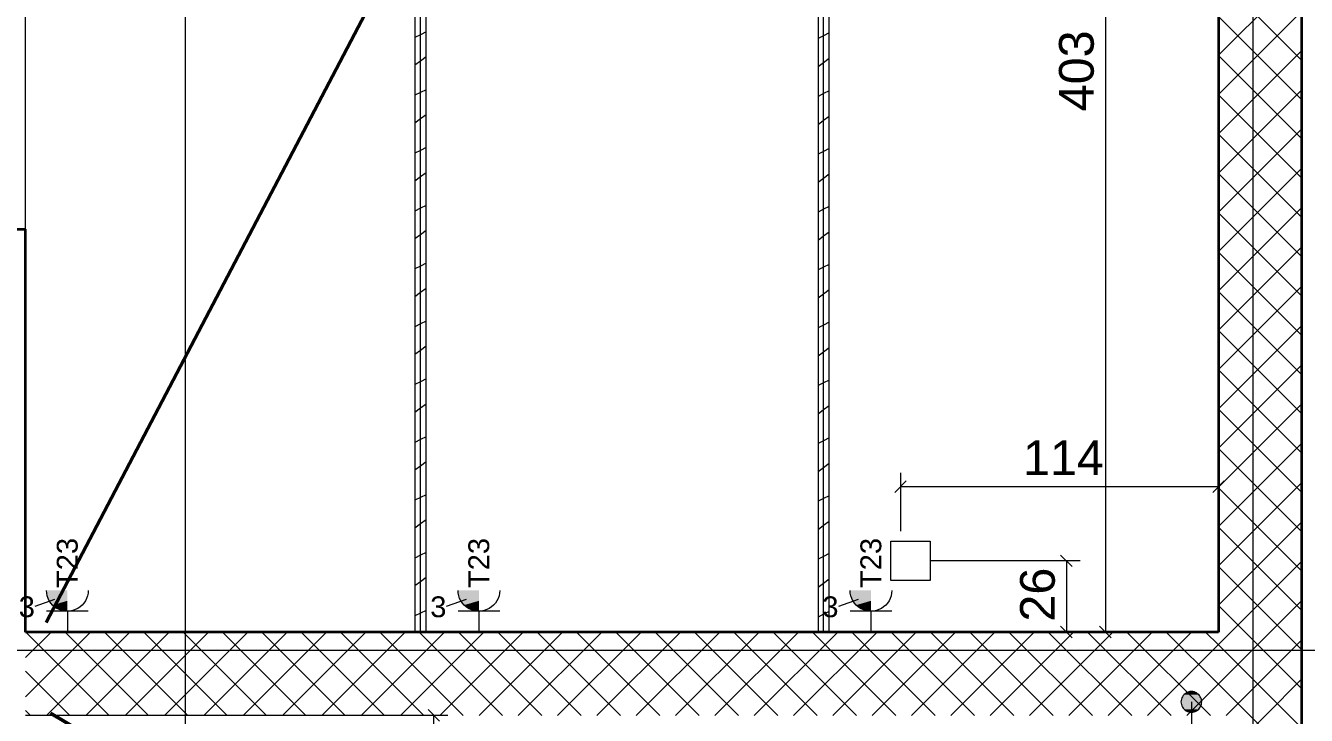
# Model space of a CAD drawing. Extents: x -1132 to 613, y -179 to 712.
# Drawn here: x -708.3 to -616.2, y 397.9 to 447.5 of the extents above; entities that cross this region are included whole.
import ezdxf
from ezdxf.lldxf.tags import DXFTag

# ---------------------------------------------------------------- set-up
doc = ezdxf.new("R2010")
doc.units = 0
doc.layers.get('0').update_dxf_attribs({"lineweight": 13})
for name, color, linetype, lineweight in [('A-WALL-____-MCUT', 7, 'Continuous', 35), ('A-WALL-____-PATT', 7, 'Continuous', 35), ('A-WALL-FNSH-MCUT', 7, 'Continuous', 35), ('S-GRID-____-OTLN', 7, 'Continuous', 5)]:
    doc.layers.add(name, color=color, linetype=linetype, lineweight=lineweight)
for name, color, linetype, lineweight, true_color in [('EL01_VVV_Mass', 7, 'Continuous', 13, 0xb2b200), ('EL01_WAN_Kraft', 1, 'Continuous', 13, 0xff0000), ('EL01_WAN_Potentialausgleich', 1, 'Continuous', 13, 0xff0000), ('X_Geometrie', 3, 'Continuous', 50, 0x00ff00)]:
    doc.layers.add(name, color=color, linetype=linetype, lineweight=lineweight, true_color=true_color)
doc.styles.get("Standard").update_dxf_attribs({"font": 'arial.ttf'})
tags = doc.linetypes.add('_Rasterlinie_', pattern=[0.375, 0.2, -0.05, 0.075, -0.05]).pattern_tags.tags
tags[10:11] = [DXFTag(74, 4), DXFTag(75, 0), DXFTag(340, '0'), DXFTag(46, 1.0), DXFTag(50, 0.0), DXFTag(44, 0.0), DXFTag(45, 0.0)]
tags[8:9] = [DXFTag(74, 4), DXFTag(75, 0), DXFTag(340, '0'), DXFTag(46, 1.0), DXFTag(50, 0.0), DXFTag(44, 0.0), DXFTag(45, 0.0)]
tags[6:7] = [DXFTag(74, 4), DXFTag(75, 0), DXFTag(340, '0'), DXFTag(46, 1.0), DXFTag(50, 0.0), DXFTag(44, 0.0), DXFTag(45, 0.0)]
tags[4:5] = [DXFTag(74, 4), DXFTag(75, 0), DXFTag(340, '0'), DXFTag(46, 1.0), DXFTag(50, 0.0), DXFTag(44, 0.0), DXFTag(45, 0.0)]

# ---------------------------------------------------------------- blocks, each defined once
blk = doc.blocks.new('Referenz-A0UNPDE96I', base_point=(-1115.886, -117.372))
at = {"layer": 'A-WALL-____-MCUT', "color": 0, "linetype": 'Continuous', "ltscale": 0.35}
for p, q in [((-622.515, 474.178), (-622.515, 403.876)), ((-616.515, 339.876), (-616.515, 472.578)), ((-709.115, 432.878), (-708.315, 432.878)), ((-708.315, 403.876), (-708.315, 432.878)), ((-622.515, 403.876), (-708.315, 403.876))]:
    blk.add_line(p, q, dxfattribs=at)
at = {"layer": 'A-WALL-____-MCUT', "color": 0, "linetype": 'Continuous', "lineweight": 9, "ltscale": 0.13}
for p, q in [((-679.915, 403.876), (-679.915, 471.478)), ((-650.915, 403.876), (-650.915, 471.478))]:
    blk.add_line(p, q, dxfattribs=at)
at = {"layer": 'A-WALL-____-PATT', "color": 0, "linetype": 'Continuous', "lineweight": 9, "ltscale": 0.13}
for p, q in [((-622.515, 445.409), (-616.515, 451.409)), ((-616.515, 445.032), (-622.515, 451.032)), ((-622.515, 442.581), (-616.515, 448.581)), ((-616.515, 442.204), (-622.515, 448.204)), ((-679.915, 446.885), (-680.315, 446.685)), ((-679.515, 447.085), (-679.915, 446.885)), ((-650.915, 446.808), (-651.315, 446.608)), ((-650.515, 447.008), (-650.915, 446.808)), ((-679.915, 444.98), (-680.315, 444.68)), ((-679.515, 445.28), (-679.915, 444.98)), ((-650.515, 445.164), (-650.915, 444.864)), ((-622.515, 439.752), (-616.515, 445.752)), ((-616.515, 439.375), (-622.515, 445.375)), ((-650.915, 444.864), (-651.315, 444.564)), ((-679.915, 442.72), (-680.315, 442.52)), ((-679.515, 442.92), (-679.915, 442.72)), ((-650.915, 442.643), (-651.315, 442.443)), ((-650.515, 442.843), (-650.915, 442.643)), ((-622.515, 436.924), (-616.515, 442.924)), ((-616.515, 436.547), (-622.515, 442.547)), ((-679.915, 440.815), (-680.315, 440.515)), ((-679.515, 441.115), (-679.915, 440.815)), ((-650.915, 440.699), (-651.315, 440.399)), ((-650.515, 440.999), (-650.915, 440.699)), ((-622.515, 434.096), (-616.515, 440.096)), ((-616.515, 433.719), (-622.515, 439.719)), ((-679.915, 438.555), (-680.315, 438.355)), ((-679.515, 438.755), (-679.915, 438.555)), ((-650.515, 438.678), (-650.915, 438.478)), ((-650.915, 438.478), (-651.315, 438.278)), ((-679.515, 436.95), (-679.915, 436.65)), ((-650.515, 436.834), (-650.915, 436.534)), ((-622.515, 431.267), (-616.515, 437.267)), ((-616.515, 430.89), (-622.515, 436.89)), ((-679.915, 436.65), (-680.315, 436.35)), ((-650.915, 436.534), (-651.315, 436.234)), ((-679.915, 434.39), (-680.315, 434.19)), ((-679.515, 434.59), (-679.915, 434.39)), ((-650.915, 434.313), (-651.315, 434.113)), ((-650.515, 434.513), (-650.915, 434.313)), ((-622.515, 428.439), (-616.515, 434.439)), ((-616.515, 428.062), (-622.515, 434.062)), ((-679.915, 432.485), (-680.315, 432.185)), ((-679.515, 432.785), (-679.915, 432.485)), ((-650.915, 432.369), (-651.315, 432.069)), ((-650.515, 432.669), (-650.915, 432.369)), ((-622.515, 425.61), (-616.515, 431.61)), ((-616.515, 425.233), (-622.515, 431.233)), ((-679.915, 430.225), (-680.315, 430.025)), ((-679.515, 430.425), (-679.915, 430.225)), ((-650.515, 430.348), (-650.915, 430.148)), ((-650.915, 430.148), (-651.315, 429.948)), ((-679.515, 428.62), (-679.915, 428.32)), ((-650.515, 428.504), (-650.915, 428.204)), ((-622.515, 422.782), (-616.515, 428.782)), ((-616.515, 422.405), (-622.515, 428.405)), ((-679.915, 428.32), (-680.315, 428.02)), ((-650.915, 428.204), (-651.315, 427.904)), ((-679.915, 426.061), (-680.315, 425.861)), ((-679.515, 426.261), (-679.915, 426.061)), ((-650.915, 425.983), (-651.315, 425.783)), ((-650.515, 426.183), (-650.915, 425.983)), ((-622.515, 419.953), (-616.515, 425.953)), ((-616.515, 419.576), (-622.515, 425.576)), ((-679.915, 424.155), (-680.315, 423.855)), ((-679.515, 424.455), (-679.915, 424.155)), ((-650.915, 424.039), (-651.315, 423.739)), ((-650.515, 424.339), (-650.915, 424.039)), ((-622.515, 417.125), (-616.515, 423.125)), ((-679.515, 422.096), (-679.915, 421.896)), ((-650.515, 422.018), (-650.915, 421.818)), ((-616.515, 416.748), (-622.515, 422.748)), ((-679.915, 421.896), (-680.315, 421.696)), ((-650.915, 421.818), (-651.315, 421.618)), ((-679.515, 420.29), (-679.915, 419.99)), ((-650.515, 420.174), (-650.915, 419.874)), ((-622.515, 414.297), (-616.515, 420.297)), ((-679.915, 419.99), (-680.315, 419.69)), ((-650.915, 419.874), (-651.315, 419.574)), ((-616.515, 413.92), (-622.515, 419.92)), ((-679.915, 417.731), (-680.315, 417.531)), ((-679.515, 417.931), (-679.915, 417.731)), ((-650.915, 417.654), (-651.315, 417.454)), ((-650.515, 417.854), (-650.915, 417.654)), ((-622.515, 411.468), (-616.515, 417.468)), ((-616.515, 411.091), (-622.515, 417.091)), ((-679.915, 415.825), (-680.315, 415.525)), ((-679.515, 416.125), (-679.915, 415.825)), ((-650.915, 415.709), (-651.315, 415.409)), ((-650.515, 416.009), (-650.915, 415.709)), ((-622.515, 408.64), (-616.515, 414.64)), ((-679.515, 413.766), (-679.915, 413.566)), ((-650.515, 413.689), (-650.915, 413.489)), ((-616.515, 408.263), (-622.515, 414.263)), ((-679.915, 413.566), (-680.315, 413.366)), ((-650.915, 413.489), (-651.315, 413.289)), ((-679.515, 411.96), (-679.915, 411.66)), ((-650.515, 411.844), (-650.915, 411.544)), ((-622.515, 405.811), (-616.515, 411.811)), ((-679.915, 411.66), (-680.315, 411.36)), ((-650.915, 411.544), (-651.315, 411.244)), ((-616.515, 405.434), (-622.515, 411.434)), ((-679.915, 409.401), (-680.315, 409.201)), ((-679.515, 409.601), (-679.915, 409.401)), ((-650.915, 409.324), (-651.315, 409.124)), ((-650.515, 409.524), (-650.915, 409.324)), ((-622.515, 402.983), (-616.515, 408.983)), ((-616.515, 402.606), (-622.515, 408.606)), ((-679.915, 407.495), (-680.315, 407.195)), ((-679.515, 407.795), (-679.915, 407.495)), ((-650.915, 407.379), (-651.315, 407.079)), ((-650.515, 407.679), (-650.915, 407.379)), ((-679.515, 405.436), (-679.915, 405.236)), ((-650.515, 405.359), (-650.915, 405.159)), ((-622.515, 400.154), (-616.515, 406.154)), ((-616.515, 399.778), (-622.515, 405.778)), ((-679.915, 405.236), (-680.315, 405.036)), ((-650.915, 405.159), (-651.315, 404.959)), ((-708.315, 402.036), (-706.474, 403.876)), ((-708.315, 399.207), (-703.646, 403.876)), ((-702.295, 397.876), (-708.295, 403.876)), ((-706.817, 397.876), (-700.817, 403.876)), ((-699.466, 397.876), (-705.466, 403.876)), ((-703.989, 397.876), (-697.989, 403.876)), ((-696.638, 397.876), (-702.638, 403.876)), ((-701.16, 397.876), (-695.16, 403.876)), ((-693.809, 397.876), (-699.809, 403.876)), ((-698.332, 397.876), (-692.332, 403.876)), ((-690.981, 397.876), (-696.981, 403.876)), ((-695.503, 397.876), (-689.503, 403.876)), ((-688.153, 397.876), (-694.153, 403.876)), ((-692.675, 397.876), (-686.675, 403.876)), ((-685.324, 397.876), (-691.324, 403.876)), ((-689.847, 397.876), (-683.847, 403.876)), ((-682.496, 397.876), (-688.496, 403.876)), ((-687.018, 397.876), (-681.018, 403.876)), ((-679.667, 397.876), (-685.667, 403.876)), ((-684.19, 397.876), (-678.19, 403.876)), ((-676.839, 397.876), (-682.839, 403.876)), ((-681.361, 397.876), (-675.361, 403.876)), ((-674.01, 397.876), (-680.01, 403.876)), ((-678.533, 397.876), (-672.533, 403.876)), ((-671.182, 397.876), (-677.182, 403.876)), ((-675.704, 397.876), (-669.704, 403.876)), ((-668.354, 397.876), (-674.354, 403.876)), ((-672.876, 397.876), (-666.876, 403.876)), ((-665.525, 397.876), (-671.525, 403.876)), ((-670.048, 397.876), (-664.048, 403.876)), ((-662.697, 397.876), (-668.697, 403.876)), ((-667.219, 397.876), (-661.219, 403.876)), ((-659.868, 397.876), (-665.868, 403.876)), ((-664.391, 397.876), (-658.391, 403.876)), ((-657.04, 397.876), (-663.04, 403.876)), ((-661.562, 397.876), (-655.562, 403.876)), ((-654.211, 397.876), (-660.211, 403.876)), ((-658.734, 397.876), (-652.734, 403.876)), ((-651.383, 397.876), (-657.383, 403.876)), ((-655.905, 397.876), (-649.905, 403.876)), ((-648.555, 397.876), (-654.555, 403.876)), ((-653.077, 397.876), (-647.077, 403.876)), ((-645.726, 397.876), (-651.726, 403.876)), ((-650.249, 397.876), (-644.249, 403.876)), ((-642.898, 397.876), (-648.898, 403.876)), ((-647.42, 397.876), (-641.42, 403.876)), ((-640.069, 397.876), (-646.069, 403.876)), ((-644.592, 397.876), (-638.592, 403.876)), ((-637.241, 397.876), (-643.241, 403.876)), ((-641.763, 397.876), (-635.763, 403.876)), ((-634.412, 397.876), (-640.412, 403.876)), ((-638.935, 397.876), (-632.935, 403.876)), ((-631.584, 397.876), (-637.584, 403.876)), ((-636.107, 397.876), (-630.107, 403.876)), ((-628.756, 397.876), (-634.756, 403.876)), ((-633.278, 397.876), (-627.278, 403.876)), ((-625.927, 397.876), (-631.927, 403.876)), ((-630.45, 397.876), (-624.45, 403.876)), ((-623.099, 397.876), (-629.099, 403.876)), ((-622.515, 400.121), (-626.27, 403.876)), ((-622.515, 402.949), (-623.442, 403.876)), ((-627.621, 397.876), (-622.515, 402.983)), ((-617.442, 397.876), (-622.515, 402.949)), ((-621.964, 397.876), (-616.515, 403.326)), ((-705.123, 397.876), (-708.315, 401.068)), ((-624.793, 397.876), (-622.515, 400.154)), ((-620.27, 397.876), (-622.515, 400.121)), ((-619.136, 397.876), (-616.515, 400.498)), ((-707.952, 397.876), (-708.315, 398.239)), ((-621.515, 395.498), (-619.136, 397.876)), ((-616.515, 394.121), (-620.27, 397.876)), ((-616.515, 396.949), (-617.442, 397.876))]:
    blk.add_line(p, q, dxfattribs=at)
at = {"layer": 'A-WALL-FNSH-MCUT', "color": 0, "linetype": 'Continuous', "lineweight": 9, "ltscale": 0.13}
for p, q in [((-708.315, 432.878), (-708.315, 471.478)), ((-680.315, 471.478), (-680.315, 403.876)), ((-679.515, 403.876), (-679.515, 471.478)), ((-651.315, 471.478), (-651.315, 403.876)), ((-650.515, 403.876), (-650.515, 471.478))]:
    blk.add_line(p, q, dxfattribs=at)
at = {"layer": 'S-GRID-____-OTLN', "color": 0, "linetype": '_Rasterlinie_', "ltscale": 0.13}
for p, q in [((-696.815, -113.603), (-696.815, 631.478)), ((-620.015, -113.603), (-620.015, 631.478)), ((-1107.612, 402.578), (119.376, 402.578))]:
    blk.add_line(p, q, dxfattribs=at)
at = {"layer": 'X_Geometrie', "color": 0, "linetype": 'Continuous', "ltscale": 0.5}
for p, q in [((-631.348, 548.692), (-706.838, 404.575)), ((-706.529, 398.036), (-620.282, 347.029))]:
    blk.add_line(p, q, dxfattribs=at)
blk = doc.blocks.new('Maß-A0UNPE6Z6I', base_point=(-708.313, 358.462))
at = {"color": 0, "lineweight": -2}
for p, q in [((-679.368, 398.29), (-678.541, 397.463)), ((-677.954, 397.876), (-708.313, 397.876)), ((-678.954, 358.876), (-678.954, 397.876)), ((-679.368, 359.29), (-678.541, 358.462)), ((-677.954, 358.876), (-686.6, 358.876))]:
    blk.add_line(p, q, dxfattribs=at)
at = {"color": 0, "lineweight": -2, "insert": (-682.288, 375.725), "char_height": 2.5, "attachment_point": 1, "rotation": 90}
blk.add_mtext('{\\fArial;195}', dxfattribs=at)
blk = doc.blocks.new('Bodendose (multi) UP-A0UNPEQJ6I', base_point=(-646.093, 407.586))
at = {"color": 0, "lineweight": -2}
for p, q in [((-646.093, 407.586), (-646.093, 410.426)), ((-646.093, 410.426), (-643.253, 410.426)), ((-643.253, 410.426), (-643.253, 407.586)), ((-643.253, 407.586), (-646.093, 407.586))]:
    blk.add_line(p, q, dxfattribs=at)
blk = doc.blocks.new('Steckdose T23_ AP_ 3-fach-A0UNPEQP6I', base_point=(-651.012, 403.876))
at = {"color": 0, "lineweight": -2}
for p, q in [((-649, 406.681), (-649.013, 406.876)), ((-648.962, 406.488), (-649, 406.681)), ((-648.898, 406.302), (-648.962, 406.488)), ((-648.812, 406.126), (-648.898, 406.302)), ((-646.127, 406.302), (-646.214, 406.126)), ((-646.064, 406.488), (-646.127, 406.302)), ((-646.025, 406.681), (-646.064, 406.488)), ((-646.013, 406.876), (-646.025, 406.681)), ((-648.439, 406.23), (-649.855, 405.722)), ((-646.013, 405.376), (-649.013, 405.376)), ((-648.703, 405.963), (-648.812, 406.126)), ((-648.573, 405.816), (-648.703, 405.963)), ((-648.426, 405.686), (-648.573, 405.816)), ((-648.263, 405.577), (-648.426, 405.686)), ((-648.087, 405.491), (-648.263, 405.577)), ((-647.901, 405.427), (-648.087, 405.491)), ((-647.708, 405.389), (-647.901, 405.427)), ((-647.513, 405.376), (-647.708, 405.389)), ((-647.317, 405.389), (-647.513, 405.376)), ((-647.513, 405.376), (-647.513, 403.876)), ((-647.124, 405.427), (-647.317, 405.389)), ((-646.939, 405.491), (-647.124, 405.427)), ((-646.763, 405.577), (-646.939, 405.491)), ((-646.6, 405.686), (-646.763, 405.577)), ((-646.452, 405.816), (-646.6, 405.686)), ((-646.323, 405.963), (-646.452, 405.816)), ((-646.214, 406.126), (-646.323, 405.963))]:
    blk.add_line(p, q, dxfattribs=at)
for points in [[(-648.962, 406.488), (-647.513, 406.876), (-649.013, 406.876)], [(-647.513, 406.488), (-648.962, 406.488), (-647.513, 406.876)], [(-648.812, 406.126), (-647.513, 406.488), (-648.962, 406.488)], [(-647.513, 406.126), (-648.812, 406.126), (-647.513, 406.488)], [(-648.573, 405.816), (-647.513, 406.126), (-648.812, 406.126)], [(-647.513, 405.816), (-648.573, 405.816), (-647.513, 406.126)], [(-648.263, 405.577), (-647.513, 405.816), (-648.573, 405.816)], [(-647.513, 405.577), (-648.263, 405.577), (-647.513, 405.816)], [(-647.901, 405.427), (-647.513, 405.577), (-648.263, 405.577)], [(-647.513, 405.427), (-647.901, 405.427), (-647.513, 405.577)], [(-647.513, 405.376), (-647.513, 405.427), (-647.901, 405.427)]]:
    blk.add_solid(points, dxfattribs=at)
at = {"color": 0, "lineweight": -2, "insert": (-648.271, 407.044), "char_height": 1.5, "attachment_point": 1, "rotation": 90}
blk.add_mtext('{\\fArial;T23}', dxfattribs=at)
at = {"color": 0, "lineweight": -2, "insert": (-651.012, 406.446), "char_height": 1.5, "attachment_point": 1}
blk.add_mtext('{\\fArial;3}', dxfattribs=at)
blk = doc.blocks.new('Maß-A0UNPERX6I', base_point=(-645.796, 410.578))
at = {"color": 0, "lineweight": -2}
for p, q in [((-644.969, 414.761), (-645.796, 413.933)), ((-645.383, 415.347), (-645.383, 411.136)), ((-622.099, 414.761), (-622.926, 413.933)), ((-622.513, 415.347), (-622.513, 410.578)), ((-645.383, 414.347), (-622.513, 414.347))]:
    blk.add_line(p, q, dxfattribs=at)
at = {"color": 0, "lineweight": -2, "insert": (-636.584, 417.68), "char_height": 2.5, "attachment_point": 1}
blk.add_mtext('{\\fArial;114}', dxfattribs=at)
blk = doc.blocks.new('Steckdose T23_ AP_ 3-fach-A0UNPES76I', base_point=(-708.812, 403.876))
at = {"color": 0, "lineweight": -2}
for p, q in [((-706.8, 406.681), (-706.813, 406.876)), ((-706.762, 406.488), (-706.8, 406.681)), ((-706.698, 406.302), (-706.762, 406.488)), ((-706.612, 406.126), (-706.698, 406.302)), ((-703.927, 406.302), (-704.014, 406.126)), ((-703.864, 406.488), (-703.927, 406.302)), ((-703.825, 406.681), (-703.864, 406.488)), ((-703.813, 406.876), (-703.825, 406.681)), ((-706.239, 406.23), (-707.655, 405.722)), ((-703.813, 405.376), (-706.813, 405.376)), ((-706.503, 405.963), (-706.612, 406.126)), ((-706.373, 405.816), (-706.503, 405.963)), ((-706.226, 405.686), (-706.373, 405.816)), ((-706.063, 405.577), (-706.226, 405.686)), ((-705.887, 405.491), (-706.063, 405.577)), ((-705.701, 405.427), (-705.887, 405.491)), ((-705.508, 405.389), (-705.701, 405.427)), ((-705.313, 405.376), (-705.508, 405.389)), ((-705.117, 405.389), (-705.313, 405.376)), ((-705.313, 405.376), (-705.313, 403.876)), ((-704.924, 405.427), (-705.117, 405.389)), ((-704.739, 405.491), (-704.924, 405.427)), ((-704.563, 405.577), (-704.739, 405.491)), ((-704.4, 405.686), (-704.563, 405.577)), ((-704.252, 405.816), (-704.4, 405.686)), ((-704.123, 405.963), (-704.252, 405.816)), ((-704.014, 406.126), (-704.123, 405.963))]:
    blk.add_line(p, q, dxfattribs=at)
for points in [[(-706.762, 406.488), (-705.313, 406.876), (-706.813, 406.876)], [(-705.313, 406.488), (-706.762, 406.488), (-705.313, 406.876)], [(-706.612, 406.126), (-705.313, 406.488), (-706.762, 406.488)], [(-705.313, 406.126), (-706.612, 406.126), (-705.313, 406.488)], [(-706.373, 405.816), (-705.313, 406.126), (-706.612, 406.126)], [(-705.313, 405.816), (-706.373, 405.816), (-705.313, 406.126)], [(-706.063, 405.577), (-705.313, 405.816), (-706.373, 405.816)], [(-705.313, 405.577), (-706.063, 405.577), (-705.313, 405.816)], [(-705.701, 405.427), (-705.313, 405.577), (-706.063, 405.577)], [(-705.313, 405.427), (-705.701, 405.427), (-705.313, 405.577)], [(-705.313, 405.376), (-705.313, 405.427), (-705.701, 405.427)]]:
    blk.add_solid(points, dxfattribs=at)
at = {"color": 0, "lineweight": -2, "insert": (-706.071, 407.044), "char_height": 1.5, "attachment_point": 1, "rotation": 90}
blk.add_mtext('{\\fArial;T23}', dxfattribs=at)
at = {"color": 0, "lineweight": -2, "insert": (-708.812, 406.446), "char_height": 1.5, "attachment_point": 1}
blk.add_mtext('{\\fArial;3}', dxfattribs=at)
blk = doc.blocks.new('Steckdose T23_ AP_ 3-fach-A0UNPF096I', base_point=(-679.212, 403.876))
at = {"color": 0, "lineweight": -2}
for p, q in [((-677.2, 406.681), (-677.213, 406.876)), ((-677.162, 406.488), (-677.2, 406.681)), ((-677.098, 406.302), (-677.162, 406.488)), ((-677.012, 406.126), (-677.098, 406.302)), ((-674.327, 406.302), (-674.414, 406.126)), ((-674.264, 406.488), (-674.327, 406.302)), ((-674.225, 406.681), (-674.264, 406.488)), ((-674.213, 406.876), (-674.225, 406.681)), ((-676.639, 406.23), (-678.055, 405.722)), ((-674.213, 405.376), (-677.213, 405.376)), ((-676.903, 405.963), (-677.012, 406.126)), ((-676.773, 405.816), (-676.903, 405.963)), ((-676.626, 405.686), (-676.773, 405.816)), ((-676.463, 405.577), (-676.626, 405.686)), ((-676.287, 405.491), (-676.463, 405.577)), ((-676.101, 405.427), (-676.287, 405.491)), ((-675.908, 405.389), (-676.101, 405.427)), ((-675.713, 405.376), (-675.908, 405.389)), ((-675.517, 405.389), (-675.713, 405.376)), ((-675.713, 405.376), (-675.713, 403.876)), ((-675.324, 405.427), (-675.517, 405.389)), ((-675.139, 405.491), (-675.324, 405.427)), ((-674.963, 405.577), (-675.139, 405.491)), ((-674.8, 405.686), (-674.963, 405.577)), ((-674.652, 405.816), (-674.8, 405.686)), ((-674.523, 405.963), (-674.652, 405.816)), ((-674.414, 406.126), (-674.523, 405.963))]:
    blk.add_line(p, q, dxfattribs=at)
for points in [[(-677.162, 406.488), (-675.713, 406.876), (-677.213, 406.876)], [(-675.713, 406.488), (-677.162, 406.488), (-675.713, 406.876)], [(-677.012, 406.126), (-675.713, 406.488), (-677.162, 406.488)], [(-675.713, 406.126), (-677.012, 406.126), (-675.713, 406.488)], [(-676.773, 405.816), (-675.713, 406.126), (-677.012, 406.126)], [(-675.713, 405.816), (-676.773, 405.816), (-675.713, 406.126)], [(-676.463, 405.577), (-675.713, 405.816), (-676.773, 405.816)], [(-675.713, 405.577), (-676.463, 405.577), (-675.713, 405.816)], [(-676.101, 405.427), (-675.713, 405.577), (-676.463, 405.577)], [(-675.713, 405.427), (-676.101, 405.427), (-675.713, 405.577)], [(-675.713, 405.376), (-675.713, 405.427), (-676.101, 405.427)]]:
    blk.add_solid(points, dxfattribs=at)
at = {"color": 0, "lineweight": -2, "insert": (-676.471, 407.044), "char_height": 1.5, "attachment_point": 1, "rotation": 90}
blk.add_mtext('{\\fArial;T23}', dxfattribs=at)
at = {"color": 0, "lineweight": -2, "insert": (-679.212, 406.446), "char_height": 1.5, "attachment_point": 1}
blk.add_mtext('{\\fArial;3}', dxfattribs=at)
blk = doc.blocks.new('Maß-A0UNPFB56I', base_point=(-633.988, 403.463))
at = {"color": 0, "lineweight": -2}
for p, q in [((-630.241, 484.065), (-631.068, 484.892)), ((-629.654, 484.478), (-632.955, 484.478)), ((-630.654, 484.478), (-630.654, 403.876)), ((-631.654, 403.876), (-622.513, 403.876)), ((-630.241, 403.463), (-631.068, 404.29))]:
    blk.add_line(p, q, dxfattribs=at)
at = {"color": 0, "lineweight": -2, "insert": (-633.988, 441.366), "char_height": 2.5, "attachment_point": 1, "rotation": 90}
blk.add_mtext('{\\fArial;403}', dxfattribs=at)
blk = doc.blocks.new('Erdungs-Anschluss-A0UNPG276I', base_point=(-626.968, 392.848))
at = {"color": 0, "linetype": 'ByBlock', "lineweight": -2, "ltscale": 0.13}
for p, q in [((-625.206, 398.946), (-625.212, 398.848)), ((-625.187, 399.041), (-625.206, 398.946)), ((-625.155, 399.133), (-625.187, 399.041)), ((-625.112, 399.221), (-625.155, 399.133)), ((-625.058, 399.302), (-625.112, 399.221)), ((-624.994, 399.375), (-625.058, 399.302)), ((-624.921, 399.439), (-624.994, 399.375)), ((-624.84, 399.493), (-624.921, 399.439)), ((-624.753, 399.536), (-624.84, 399.493)), ((-624.66, 399.568), (-624.753, 399.536)), ((-624.565, 399.587), (-624.66, 399.568)), ((-624.468, 399.593), (-624.565, 399.587)), ((-624.37, 399.587), (-624.468, 399.593)), ((-624.275, 399.568), (-624.37, 399.587)), ((-624.183, 399.536), (-624.275, 399.568)), ((-624.095, 399.493), (-624.183, 399.536)), ((-624.014, 399.439), (-624.095, 399.493)), ((-623.941, 399.375), (-624.014, 399.439)), ((-623.877, 399.302), (-623.941, 399.375)), ((-623.823, 399.221), (-623.877, 399.302)), ((-623.78, 399.133), (-623.823, 399.221)), ((-623.749, 399.041), (-623.78, 399.133)), ((-623.73, 398.946), (-623.749, 399.041)), ((-623.723, 398.848), (-623.73, 398.946)), ((-625.212, 398.848), (-625.206, 398.751)), ((-625.206, 398.751), (-625.187, 398.656)), ((-625.187, 398.656), (-625.155, 398.564)), ((-625.155, 398.564), (-625.112, 398.476)), ((-625.112, 398.476), (-625.058, 398.395)), ((-625.058, 398.395), (-624.994, 398.322)), ((-624.994, 398.322), (-624.921, 398.258)), ((-624.921, 398.258), (-624.84, 398.204)), ((-624.84, 398.204), (-624.753, 398.161)), ((-624.753, 398.161), (-624.66, 398.129)), ((-624.66, 398.129), (-624.565, 398.11)), ((-624.565, 398.11), (-624.468, 398.104)), ((-624.468, 398.848), (-624.468, 395.848)), ((-624.468, 398.104), (-624.37, 398.11)), ((-624.37, 398.11), (-624.275, 398.129)), ((-624.275, 398.129), (-624.183, 398.161)), ((-624.183, 398.161), (-624.095, 398.204)), ((-624.095, 398.204), (-624.014, 398.258)), ((-624.014, 398.258), (-623.941, 398.322)), ((-623.941, 398.322), (-623.877, 398.395)), ((-623.877, 398.395), (-623.823, 398.476)), ((-623.823, 398.476), (-623.78, 398.564)), ((-623.78, 398.564), (-623.749, 398.656)), ((-623.749, 398.656), (-623.73, 398.751)), ((-623.73, 398.751), (-623.723, 398.848)), ((-621.968, 395.848), (-626.968, 395.848)), ((-622.919, 394.348), (-626.01, 394.348)), ((-623.843, 392.848), (-625.093, 392.848))]:
    blk.add_line(p, q, dxfattribs=at)
for points in [[(-623.723, 398.848), (-625.212, 398.848), (-623.749, 399.041)], [(-625.212, 398.848), (-623.749, 399.041), (-625.187, 399.041)], [(-623.749, 399.041), (-625.187, 399.041), (-623.823, 399.221)], [(-625.187, 399.041), (-623.823, 399.221), (-625.112, 399.221)], [(-623.823, 399.221), (-625.112, 399.221), (-623.941, 399.375)], [(-625.112, 399.221), (-623.941, 399.375), (-624.994, 399.375)], [(-623.941, 399.375), (-624.994, 399.375), (-624.095, 399.493)], [(-624.994, 399.375), (-624.095, 399.493), (-624.84, 399.493)], [(-624.095, 399.493), (-624.84, 399.493), (-624.275, 399.568)], [(-624.84, 399.493), (-624.275, 399.568), (-624.66, 399.568)], [(-624.275, 399.568), (-624.66, 399.568), (-624.468, 399.593)], [(-625.187, 398.656), (-623.723, 398.848), (-625.212, 398.848)], [(-623.749, 398.656), (-625.187, 398.656), (-623.723, 398.848)], [(-625.112, 398.476), (-623.749, 398.656), (-625.187, 398.656)], [(-623.823, 398.476), (-625.112, 398.476), (-623.749, 398.656)], [(-624.994, 398.322), (-623.823, 398.476), (-625.112, 398.476)], [(-623.941, 398.322), (-624.994, 398.322), (-623.823, 398.476)], [(-624.84, 398.204), (-623.941, 398.322), (-624.994, 398.322)], [(-624.095, 398.204), (-624.84, 398.204), (-623.941, 398.322)], [(-624.66, 398.129), (-624.095, 398.204), (-624.84, 398.204)], [(-624.275, 398.129), (-624.66, 398.129), (-624.095, 398.204)], [(-624.468, 398.104), (-624.275, 398.129), (-624.66, 398.129)]]:
    blk.add_solid(points, dxfattribs=at)
blk = doc.blocks.new('Maß-A0UNPG7R6I', base_point=(-643.253, 403.463))
at = {"color": 0, "lineweight": -2}
for p, q in [((-633.868, 409.42), (-633.041, 408.593)), ((-632.454, 409.006), (-643.253, 409.006)), ((-633.454, 409.006), (-633.454, 403.876)), ((-634.454, 403.876), (-622.513, 403.876)), ((-633.868, 404.29), (-633.041, 403.463))]:
    blk.add_line(p, q, dxfattribs=at)
at = {"color": 0, "lineweight": -2, "insert": (-636.788, 404.628), "char_height": 2.5, "attachment_point": 1, "rotation": 90}
blk.add_mtext('{\\fArial;26}', dxfattribs=at)

msp = doc.modelspace()

# ---------------------------------------------------------------- block references
at = {"color": 9, "lineweight": 25, "ltscale": 0.25, "true_color": 0xc0c0c0}
msp.add_blockref('Referenz-A0UNPDE96I', (-1115.886, -117.372), dxfattribs=at)
at = {"layer": 'EL01_VVV_Mass', "linetype": 'Continuous', "ltscale": 0.13}
for name, p in [('Maß-A0UNPFB56I', (-633.988, 403.463)), ('Maß-A0UNPERX6I', (-645.796, 410.578)), ('Maß-A0UNPG7R6I', (-643.253, 403.463)), ('Maß-A0UNPE6Z6I', (-708.313, 358.462))]:
    msp.add_blockref(name, p, dxfattribs=at)
at = {"layer": 'EL01_WAN_Kraft', "color": 1, "linetype": 'Continuous', "ltscale": 0.13, "true_color": 0xff0000}
for name, p in [('Steckdose T23_ AP_ 3-fach-A0UNPES76I', (-708.812, 403.876)), ('Steckdose T23_ AP_ 3-fach-A0UNPF096I', (-679.212, 403.876)), ('Steckdose T23_ AP_ 3-fach-A0UNPEQP6I', (-651.012, 403.876)), ('Bodendose (multi) UP-A0UNPEQJ6I', (-646.093, 407.586))]:
    msp.add_blockref(name, p, dxfattribs=at)
at = {"layer": 'EL01_WAN_Potentialausgleich', "linetype": 'ByBlock', "ltscale": 0.13}
msp.add_blockref('Erdungs-Anschluss-A0UNPG276I', (-626.968, 392.848), dxfattribs=at)

doc.saveas('drawing.dxf')
